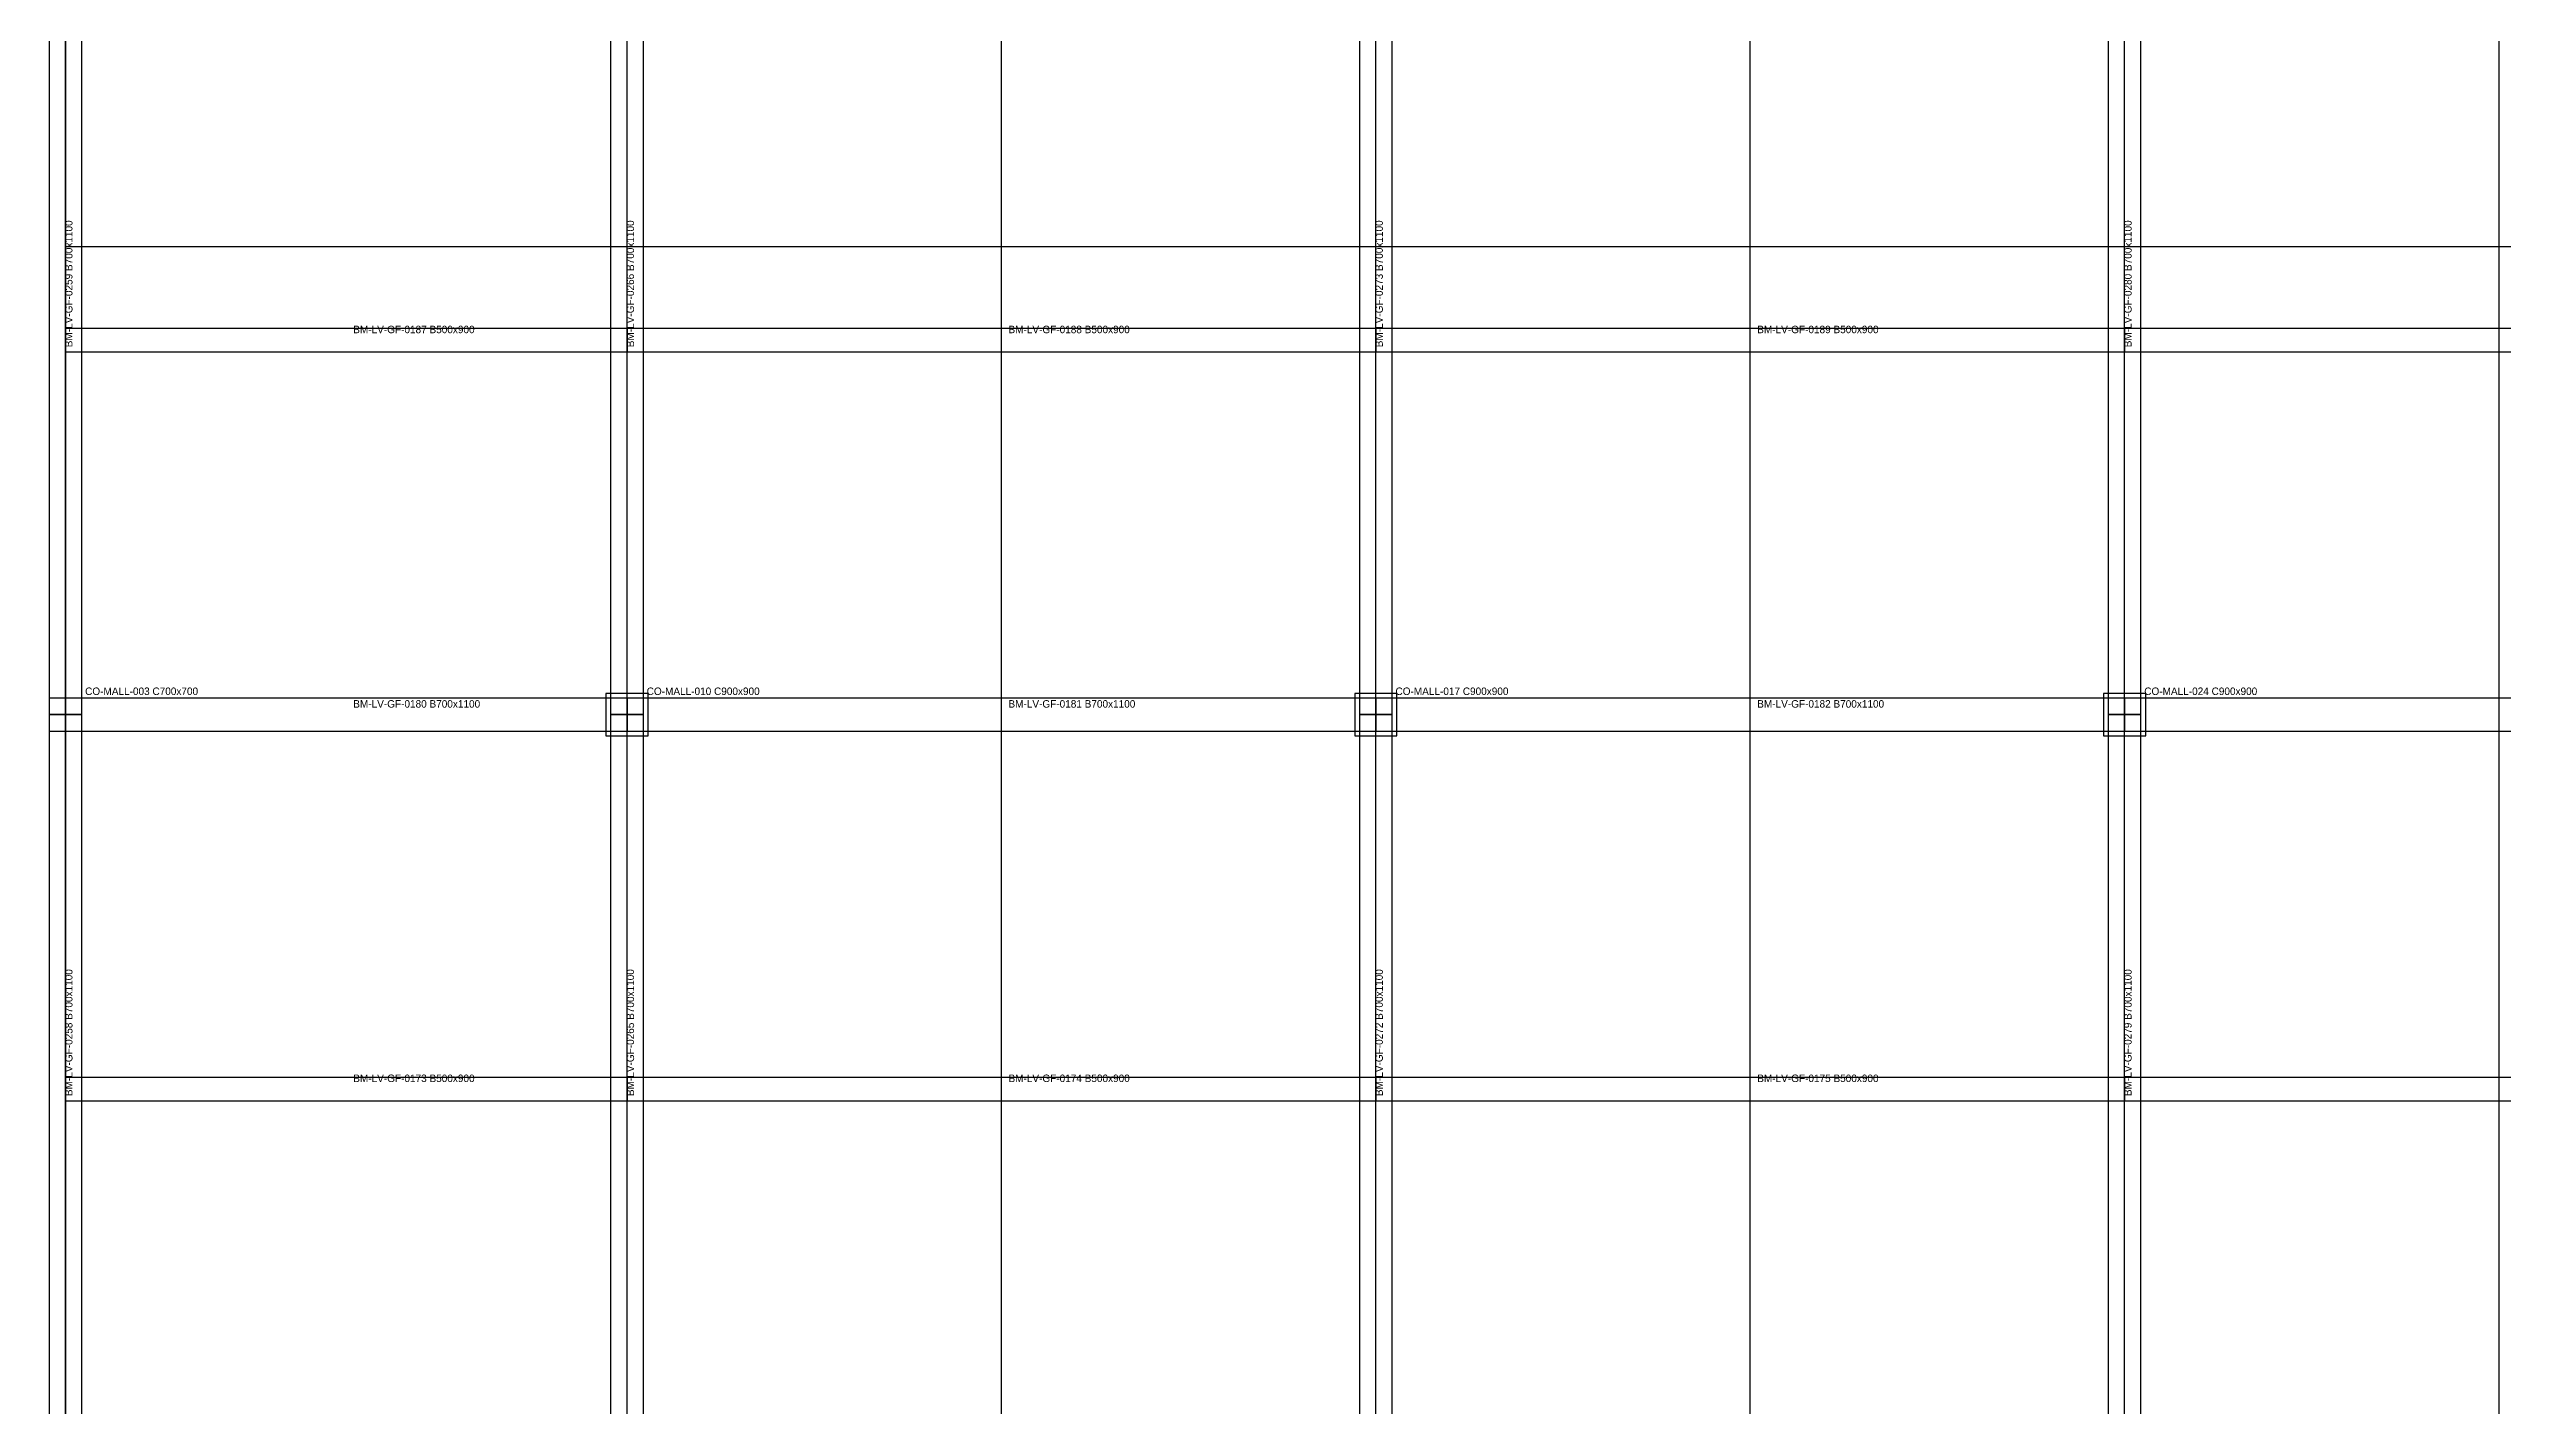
# Model space of a CAD drawing. Header units: millimetres. Extents: x -450 to 225826, y -254450 to 109948.
# Drawn here: x 118650 to 171084, y 16230 to 45221 of the extents above; entities that cross this region are included whole.
import ezdxf

# ---------------------------------------------------------------- set-up
doc = ezdxf.new("R2010")
doc.units = ezdxf.units.MM
for name, color, linetype in [('LV-GF_BEAM', 5, 'Continuous'), ('LV-GF_BOUNDARY', 6, 'Continuous'), ('LV-GF_COLUMN', 1, 'Continuous'), ('LV-GF_GRID', 8, 'Continuous'), ('LV-GF_SLAB', 7, 'Continuous'), ('TEXT', 7, 'Continuous')]:
    doc.layers.add(name, color=color, linetype=linetype)

msp = doc.modelspace()

# ---------------------------------------------------------------- linework, layer by layer
at = {"layer": 'LV-GF_BEAM'}
for points in [[(118650, 31000), (119350, 31000), (119350, 47000), (118650, 47000), (118650, 31000)], [(130650, 31000), (131350, 31000), (131350, 47000), (130650, 47000), (130650, 31000)], [(146650, 31000), (147350, 31000), (147350, 47000), (146650, 47000), (146650, 31000)], [(162650, 31000), (163350, 31000), (163350, 47000), (162650, 47000), (162650, 31000)], [(119000, 39250), (119000, 38750), (131000, 38750), (131000, 39250), (119000, 39250)], [(131000, 39250), (131000, 38750), (147000, 38750), (147000, 39250), (131000, 39250)], [(147000, 39250), (147000, 38750), (163000, 38750), (163000, 39250), (147000, 39250)], [(163000, 39250), (163000, 38750), (179000, 38750), (179000, 39250), (163000, 39250)], [(118650, 15000), (119350, 15000), (119350, 31000), (118650, 31000), (118650, 15000)], [(119000, 31350), (119000, 30650), (131000, 30650), (131000, 31350), (119000, 31350)], [(130650, 15000), (131350, 15000), (131350, 31000), (130650, 31000), (130650, 15000)], [(131000, 31350), (131000, 30650), (147000, 30650), (147000, 31350), (131000, 31350)], [(146650, 15000), (147350, 15000), (147350, 31000), (146650, 31000), (146650, 15000)], [(147000, 31350), (147000, 30650), (163000, 30650), (163000, 31350), (147000, 31350)], [(162650, 15000), (163350, 15000), (163350, 31000), (162650, 31000), (162650, 15000)], [(163000, 31350), (163000, 30650), (179000, 30650), (179000, 31350), (163000, 31350)], [(119000, 23250), (119000, 22750), (131000, 22750), (131000, 23250), (119000, 23250)], [(131000, 23250), (131000, 22750), (147000, 22750), (147000, 23250), (131000, 23250)], [(147000, 23250), (147000, 22750), (163000, 22750), (163000, 23250), (147000, 23250)], [(163000, 23250), (163000, 22750), (179000, 22750), (179000, 23250), (163000, 23250)]]:
    msp.add_lwpolyline(points, close=True, dxfattribs=at)
at = {"layer": 'LV-GF_BOUNDARY'}
msp.add_lwpolyline([(119000, 0), (223000, 0), (223000, 102000), (119000, 102000), (119000, 0)], close=True, dxfattribs=at)
at = {"layer": 'LV-GF_COLUMN'}
for points in [[(118650, 30650), (119350, 30650), (119350, 31350), (118650, 31350), (118650, 30650)], [(130550, 30550), (131450, 30550), (131450, 31450), (130550, 31450), (130550, 30550)], [(146550, 30550), (147450, 30550), (147450, 31450), (146550, 31450), (146550, 30550)], [(162550, 30550), (163450, 30550), (163450, 31450), (162550, 31450), (162550, 30550)]]:
    msp.add_lwpolyline(points, close=True, dxfattribs=at)
at = {"layer": 'LV-GF_GRID'}
for points in [[(119000, 0), (119000, 102000)], [(131000, 0), (131000, 102000)], [(139000, 0), (139000, 102000)], [(147000, 0), (147000, 102000)], [(155000, 0), (155000, 102000)], [(163000, 0), (163000, 102000)], [(171000, 0), (171000, 102000)], [(119000, 41000), (223000, 41000)]]:
    msp.add_lwpolyline(points, dxfattribs=at)
at = {"layer": 'LV-GF_SLAB'}
msp.add_lwpolyline([(119000, 0), (223000, 0), (223000, 102000), (119000, 102000), (119000, 0)], close=True, dxfattribs=at)

# ---------------------------------------------------------------- texts
at = {"layer": 'TEXT'}
for s, p in [('BM-LV-GF-0259 B700x1100', (119150, 38850)), ('BM-LV-GF-0266 B700x1100', (131150, 38850)), ('BM-LV-GF-0273 B700x1100', (147150, 38850)), ('BM-LV-GF-0280 B700x1100', (163150, 38850)), ('BM-LV-GF-0258 B700x1100', (119150, 22850)), ('BM-LV-GF-0265 B700x1100', (131150, 22850)), ('BM-LV-GF-0272 B700x1100', (147150, 22850)), ('BM-LV-GF-0279 B700x1100', (163150, 22850))]:
    msp.add_text(s, height=160, rotation=90, dxfattribs=at).set_placement(p)
for s, p in [('BM-LV-GF-0187 B500x900', (125150, 39150)), ('BM-LV-GF-0188 B500x900', (139150, 39150)), ('BM-LV-GF-0189 B500x900', (155150, 39150)), ('CO-MALL-003 C700x700', (119420, 31420)), ('CO-MALL-010 C900x900', (131420, 31420)), ('CO-MALL-017 C900x900', (147420, 31420)), ('CO-MALL-024 C900x900', (163420, 31420)), ('BM-LV-GF-0180 B700x1100', (125150, 31150)), ('BM-LV-GF-0181 B700x1100', (139150, 31150)), ('BM-LV-GF-0182 B700x1100', (155150, 31150)), ('BM-LV-GF-0173 B500x900', (125150, 23150)), ('BM-LV-GF-0174 B500x900', (139150, 23150)), ('BM-LV-GF-0175 B500x900', (155150, 23150))]:
    msp.add_text(s, height=160, dxfattribs=at).set_placement(p)

doc.saveas('drawing.dxf')
